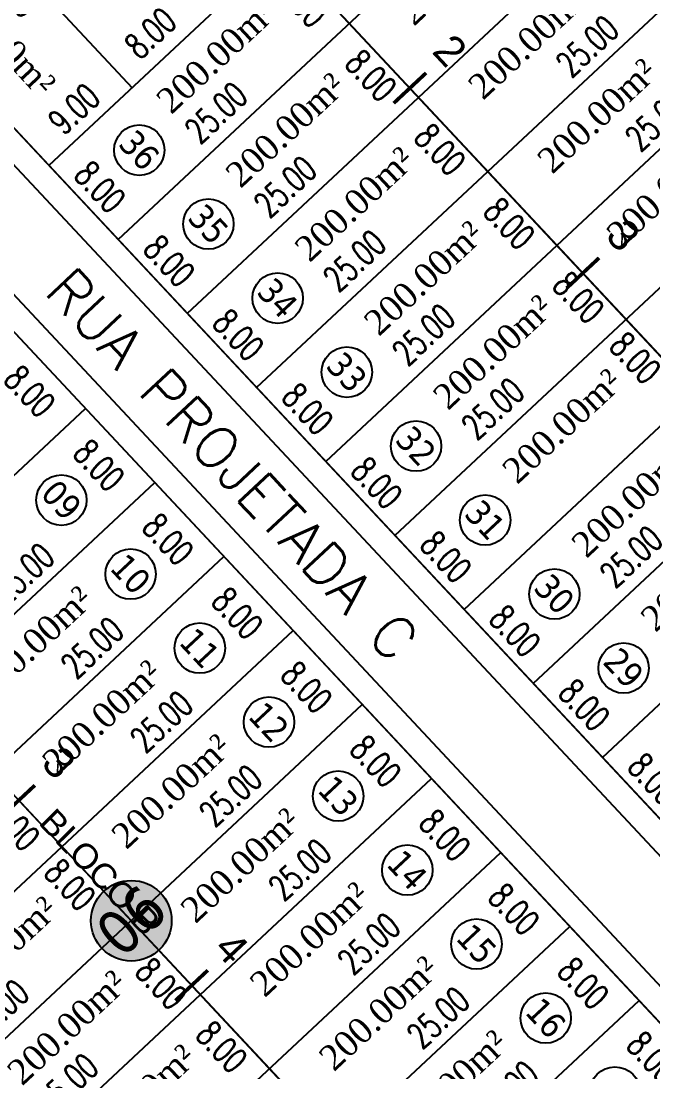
# Model space of a CAD drawing. Header units: metres. Extents: x 436314 to 439216, y 9612307 to 9615043.
# Drawn here: x 437342 to 437391.9, y 9614687.4 to 9614770.4 of the extents above; entities that cross this region are included whole.
import ezdxf

# ---------------------------------------------------------------- set-up
doc = ezdxf.new("R2010")
doc.units = ezdxf.units.M
doc.header["$PDMODE"] = 35
doc.header["$PDSIZE"] = 0.1
doc.linetypes.add('ACAD_ISO02W100', pattern=[15, 12, -3])
for name, color, linetype in [('ADUTORA', 90, 'Continuous'), ('Auxiliar', 7, 'Continuous'), ('COTAS', 10, 'Continuous'), ('Eixo Acesso', 2, 'ACAD_ISO02W100'), ('Estacas', 7, 'Continuous'), ('Layer3', 1, 'Continuous'), ('M_FIO', 32, 'Continuous'), ('ÁREA', 7, 'Continuous')]:
    doc.layers.add(name, color=color, linetype=linetype)
doc.layers.get('0').off()
doc.styles.add('ARIAL', font='arial.ttf')
doc.styles.add('COTAS', font='romans.shx', dxfattribs={"width": 0.7})
doc.styles.add('symplex', font='simplex.shx', dxfattribs={"bigfont": 'bigfont.shx'})
doc.styles.add('tahoma', font='tahoma.ttf')
doc.styles.add('ÁREA', font='times.ttf', dxfattribs={"height": 2})
doc.dimstyles.new('C-75', dxfattribs={"dimtxt": 2, "dimasz": 0.2, "dimexe": 0, "dimexo": 0, "dimgap": 1, "dimtad": 0, "dimzin": 4, "dimdsep": 46, "dimtxsty": 'COTAS', "dimblk1": 'BOL-COT', "dimblk2": 'BOL-COT', "dimsah": 1, "dimcen": 0.1, "dimse1": 1, "dimse2": 1, "dimsd1": 1, "dimsd2": 1, "dimclrd": 8, "dimclre": 256, "dimclrt": 256, "dimaunit": 1, "dimadec": 3, "dimazin": 0, "dimtfac": 0.5, "dimtix": 1, "dimtmove": 0, "dimatfit": 3, "dimldrblk": 'BOL-COT', "dimfxl": 1, "dimtolj": 1, "dimtzin": 0, "dimarcsym": 0})

# ---------------------------------------------------------------- blocks, each defined once
blk = doc.blocks.new('Est')
at = {"const_width": 0.2}
blk.add_lwpolyline([(0, -1.19999999925494), (0, 1.200000001117586)], dxfattribs=at)
blk = doc.blocks.new('*D282')
at = {"layer": 'Defpoints', "color": 0, "transparency": 16777216}
for p in [(2549.273863552743, 1117.54706430282), (2546.994428670116, 1109.546983253326), (2549.274147978483, 1109.547064304683)]:
    blk.add_point(p, dxfattribs=at)
at = {"layer": 'Layer3', "transparency": 16777216, "insert": (2546.994286457246, 1113.546983252395), "char_height": 2, "attachment_point": 5, "rotation": 270.002037049308, "style": 'COTAS'}
blk.add_mtext('\\A1;8.00', dxfattribs=at)
blk = doc.blocks.new('BOL-COT')
at = {"layer": 'COTAS'}
for p, q in [((-1.999999999999943, 8.53e-14), (2, 8.53e-14)), ((0, -2.999999999999971), (0, 3.000000000000028))]:
    blk.add_line(p, q, dxfattribs=at)
blk.add_circle((0, 0), 0.4, dxfattribs=at)
blk = doc.blocks.new('*D283')
at = {"layer": 'Defpoints', "color": 0, "transparency": 16777216}
for p in [(2524.274082391916, 1111.389909677538), (2524.27414794257, 1109.546175478357), (2549.274147977785, 1109.547064308408)]:
    blk.add_point(p, dxfattribs=at)
at = {"layer": 'Layer3', "transparency": 16777216, "insert": (2536.774082409523, 1111.390354092564), "char_height": 2, "attachment_point": 5, "rotation": 0.0020370484209076656, "style": 'COTAS'}
blk.add_mtext('\\A1;25.00', dxfattribs=at)
blk = doc.blocks.new('*D287')
at = {"layer": 'Defpoints', "color": 0, "transparency": 16777216}
for p in [(2549.274147976621, 1109.547064306545), (2546.994713094808, 1101.546983264154), (2549.274432403584, 1101.547064315859)]:
    blk.add_point(p, dxfattribs=at)
at = {"layer": 'Layer3', "transparency": 16777216, "insert": (2546.994570881327, 1105.546983259497), "char_height": 2, "attachment_point": 5, "rotation": 270.0020370580645, "style": 'COTAS'}
blk.add_mtext('\\A1;8.00', dxfattribs=at)
blk = doc.blocks.new('*D288')
at = {"layer": 'Defpoints', "color": 0, "transparency": 16777216}
for p in [(2524.27436681692, 1103.389909684989), (2524.274432367437, 1101.546175489533), (2549.27443240172, 1101.547064317721)]:
    blk.add_point(p, dxfattribs=at)
at = {"layer": 'Layer3', "transparency": 16777216, "insert": (2536.774366834061, 1103.390354099083), "char_height": 2, "attachment_point": 5, "rotation": 0.002037044152142905, "style": 'COTAS'}
blk.add_mtext('\\A1;25.00', dxfattribs=at)
blk = doc.blocks.new('*D292')
at = {"layer": 'Defpoints', "color": 0, "transparency": 16777216}
for p in [(2549.274432405446, 1101.547064315859), (2546.994997523575, 1093.546983268476), (2549.274716830313, 1093.547064319584)]:
    blk.add_point(p, dxfattribs=at)
at = {"layer": 'Layer3', "transparency": 16777216, "insert": (2546.994855311141, 1097.546983266613), "char_height": 2, "attachment_point": 5, "rotation": 270.00203704305534, "style": 'COTAS'}
blk.add_mtext('\\A1;8.00', dxfattribs=at)
blk = doc.blocks.new('*D293')
at = {"layer": 'Defpoints', "color": 0, "transparency": 16777216}
for p in [(2524.274651244813, 1095.389909696165), (2524.27471679533, 1093.546175495121), (2549.274716829613, 1093.547064323309)]:
    blk.add_point(p, dxfattribs=at)
at = {"layer": 'Layer3', "transparency": 16777216, "insert": (2536.774651261955, 1095.390354110259), "char_height": 2, "attachment_point": 5, "rotation": 0.002037044152142905, "style": 'COTAS'}
blk.add_mtext('\\A1;25.00', dxfattribs=at)
blk = doc.blocks.new('*D297')
at = {"layer": 'Defpoints', "color": 0, "transparency": 16777216}
for p in [(2549.274716827517, 1093.547064319584), (2546.995281945297, 1085.546983275611), (2549.27500125349, 1085.547064327034)]:
    blk.add_point(p, dxfattribs=at)
at = {"layer": 'Layer3', "transparency": 16777216, "insert": (2546.995139732311, 1089.546983271886), "char_height": 2, "attachment_point": 5, "rotation": 270.00203705097704, "style": 'COTAS'}
blk.add_mtext('\\A1;8.00', dxfattribs=at)
blk = doc.blocks.new('*D298')
at = {"layer": 'Defpoints', "color": 0, "transparency": 16777216}
for p in [(2524.274935666611, 1087.389909698027), (2524.275001217402, 1085.546175498846), (2549.275001251802, 1085.547064330759)]:
    blk.add_point(p, dxfattribs=at)
at = {"layer": 'Layer3', "transparency": 16777216, "insert": (2536.774935683811, 1087.390354113984), "char_height": 2, "attachment_point": 5, "rotation": 0.00203705268987296, "style": 'COTAS'}
blk.add_mtext('\\A1;25.00', dxfattribs=at)
blk = doc.blocks.new('*D300')
at = {"layer": 'Defpoints', "color": 0, "transparency": 16777216}
for p in [(2520.177906488092, 1093.368174098763), (2520.178190914997, 1085.368174104351), (2522.708813196276, 1085.368264076484)]:
    blk.add_point(p, dxfattribs=at)
at = {"layer": 'Layer3', "transparency": 16777216, "insert": (2522.708670982824, 1089.368264081287), "char_height": 2, "attachment_point": 5, "rotation": 270.00203705764665, "style": 'COTAS'}
blk.add_mtext('\\A1;8.00', dxfattribs=at)
blk = doc.blocks.new('*D301')
at = {"layer": 'Defpoints', "color": 0, "transparency": 16777216}
for p in [(2524.274211155511, 1087.581358766514), (2499.275001589, 1085.536469938564), (2524.275001259429, 1085.546175500709)]:
    blk.add_point(p, dxfattribs=at)
at = {"layer": 'Layer3', "transparency": 16777216, "insert": (2511.774211320297, 1087.576505985442), "char_height": 2, "attachment_point": 5, "rotation": 0.022243509123056594, "style": 'COTAS'}
blk.add_mtext('\\A1;25.00', dxfattribs=at)
blk = doc.blocks.new('*D302')
at = {"layer": 'Defpoints', "color": 0, "transparency": 16777216}
for p in [(2549.275001253665, 1085.54706433076), (2546.995566373307, 1077.546983280934), (2549.27528568057, 1077.547064332622)]:
    blk.add_point(p, dxfattribs=at)
at = {"layer": 'Layer3', "transparency": 16777216, "insert": (2546.995424159856, 1081.546983280003), "char_height": 2, "attachment_point": 5, "rotation": 270.0020370576457, "style": 'COTAS'}
blk.add_mtext('\\A1;8.00', dxfattribs=at)
blk = doc.blocks.new('*D303')
at = {"layer": 'Defpoints', "color": 0, "transparency": 16777216}
for p in [(2524.275220093572, 1079.389909698027), (2524.275285644364, 1077.546175504434), (2549.275285678939, 1077.547064336347)]:
    blk.add_point(p, dxfattribs=at)
at = {"layer": 'Layer3', "transparency": 16777216, "insert": (2536.77522011086, 1079.390354113984), "char_height": 2, "attachment_point": 5, "rotation": 0.00203705268987296, "style": 'COTAS'}
blk.add_mtext('\\A1;25.00', dxfattribs=at)
blk = doc.blocks.new('*D305')
at = {"layer": 'Defpoints', "color": 0, "transparency": 16777216}
for p in [(2520.174239613896, 1086.90258982997), (2520.174524039927, 1078.902589839283), (2522.705146322284, 1078.90267981114)]:
    blk.add_point(p, dxfattribs=at)
at = {"layer": 'Layer3', "transparency": 16777216, "insert": (2522.705004109269, 1082.902679814357), "char_height": 2, "attachment_point": 5, "rotation": 270.0020370513944, "style": 'COTAS'}
blk.add_mtext('\\A1;8.00', dxfattribs=at)
blk = doc.blocks.new('*D306')
at = {"layer": 'Defpoints', "color": 0, "transparency": 16777216}
for p in [(2524.274495581579, 1079.581358766514), (2499.275286014855, 1077.536469944152), (2524.275285685342, 1077.546175504434)]:
    blk.add_point(p, dxfattribs=at)
at = {"layer": 'Layer3', "transparency": 16777216, "insert": (2511.774495746335, 1079.576505986373), "char_height": 2, "attachment_point": 5, "rotation": 0.02224350485413681, "style": 'COTAS'}
blk.add_mtext('\\A1;25.00', dxfattribs=at)
blk = doc.blocks.new('*D307')
at = {"layer": 'Defpoints', "color": 0, "transparency": 16777216}
for p in [(2549.275285679639, 1077.547064332623), (2546.995850794973, 1069.546983286804), (2549.275570105553, 1069.54706433821)]:
    blk.add_point(p, dxfattribs=at)
at = {"layer": 'Layer3', "transparency": 16777216, "insert": (2546.995708582016, 1073.54698328401), "char_height": 2, "attachment_point": 5, "rotation": 270.0020370505597, "style": 'COTAS'}
blk.add_mtext('\\A1;8.00', dxfattribs=at)
blk = doc.blocks.new('*D308')
at = {"layer": 'Defpoints', "color": 0, "transparency": 16777216}
for p in [(2524.275504518417, 1071.389909705478), (2524.275570069347, 1069.546175508159), (2549.275570103748, 1069.547064341936)]:
    blk.add_point(p, dxfattribs=at)
at = {"layer": 'Layer3', "transparency": 16777216, "insert": (2536.775504535618, 1071.390354122366), "char_height": 2, "attachment_point": 5, "rotation": 0.0020370569587351227, "style": 'COTAS'}
blk.add_mtext('\\A1;25.00', dxfattribs=at)
blk = doc.blocks.new('*D310')
at = {"layer": 'Defpoints', "color": 0, "transparency": 16777216}
for p in [(2520.092261963316, 1076.284256996918), (2520.092546389346, 1068.284257004369), (2522.623168669492, 1068.284346976225)]:
    blk.add_point(p, dxfattribs=at)
at = {"layer": 'Layer3', "transparency": 16777216, "insert": (2522.623026456475, 1072.284346981305), "char_height": 2, "attachment_point": 5, "rotation": 270.00203705139387, "style": 'COTAS'}
blk.add_mtext('\\A1;8.00', dxfattribs=at)
blk = doc.blocks.new('*D311')
at = {"layer": 'Defpoints', "color": 0, "transparency": 16777216}
for p in [(2524.274780007571, 1071.581358781415), (2499.275570440072, 1069.53646994974), (2524.27557011149, 1069.546175511885)]:
    blk.add_point(p, dxfattribs=at)
at = {"layer": 'Layer3', "transparency": 16777216, "insert": (2511.774780171863, 1071.576506000343), "char_height": 2, "attachment_point": 5, "rotation": 0.022243509122174238, "style": 'COTAS'}
blk.add_mtext('\\A1;25.00', dxfattribs=at)
blk = doc.blocks.new('*D312')
at = {"layer": 'Defpoints', "color": 0, "transparency": 16777216}
for p in [(2549.275570104621, 1069.54706433821), (2546.996135224088, 1061.546983292425), (2549.275854530419, 1061.547064343798)]:
    blk.add_point(p, dxfattribs=at)
at = {"layer": 'Layer3', "transparency": 16777216, "insert": (2546.995993011189, 1065.546983289632), "char_height": 2, "attachment_point": 5, "rotation": 270.0020370497259, "style": 'COTAS'}
blk.add_mtext('\\A1;8.00', dxfattribs=at)
blk = doc.blocks.new('*D313')
at = {"layer": 'Defpoints', "color": 0, "transparency": 16777216}
for p in [(2524.275788943713, 1063.389909701753), (2524.275854494505, 1061.546175513747), (2549.275854528789, 1061.547064345661)]:
    blk.add_point(p, dxfattribs=at)
at = {"layer": 'Layer3', "transparency": 16777216, "insert": (2536.775788960855, 1063.390354117709), "char_height": 2, "attachment_point": 5, "rotation": 0.00203705268987296, "style": 'COTAS'}
blk.add_mtext('\\A1;25.00', dxfattribs=at)
blk = doc.blocks.new('*D315')
at = {"layer": 'Defpoints', "color": 0, "transparency": 16777216}
for p in [(2520.178759764904, 1069.368174113664), (2520.17904419204, 1061.368174121115), (2522.709666471457, 1061.368264093321)]:
    blk.add_point(p, dxfattribs=at)
at = {"layer": 'Layer3', "transparency": 16777216, "insert": (2522.709524257889, 1065.368264086875), "char_height": 2, "attachment_point": 5, "rotation": 270.0020370593146, "style": 'COTAS'}
blk.add_mtext('\\A1;8.00', dxfattribs=at)
blk = doc.blocks.new('*D316')
at = {"layer": 'Defpoints', "color": 0, "transparency": 16777216}
for p in [(2524.27506443265, 1063.581358775827), (2499.275854865811, 1061.536469953465), (2524.275854536414, 1061.546175513747)]:
    blk.add_point(p, dxfattribs=at)
at = {"layer": 'Layer3', "transparency": 16777216, "insert": (2511.775064597348, 1063.576505995686), "char_height": 2, "attachment_point": 5, "rotation": 0.02224350485403941, "style": 'COTAS'}
blk.add_mtext('\\A1;25.00', dxfattribs=at)
blk = doc.blocks.new('*D317')
at = {"layer": 'Defpoints', "color": 0, "transparency": 16777216}
for p in [(2549.275854529721, 1061.547064345661), (2546.996419647791, 1053.546983298279), (2549.276138954588, 1053.547064349386)]:
    blk.add_point(p, dxfattribs=at)
at = {"layer": 'Layer3', "transparency": 16777216, "insert": (2546.996277435357, 1057.546983296416), "char_height": 2, "attachment_point": 5, "rotation": 270.00203704305534, "style": 'COTAS'}
blk.add_mtext('\\A1;8.00', dxfattribs=at)
blk = doc.blocks.new('*D318')
at = {"layer": 'Defpoints', "color": 0, "transparency": 16777216}
for p in [(2524.276073368717, 1055.389909722242), (2524.276138919371, 1053.546175523061), (2549.276138954761, 1053.547064353111)]:
    blk.add_point(p, dxfattribs=at)
at = {"layer": 'Layer3', "transparency": 16777216, "insert": (2536.776073386412, 1055.390354137267), "char_height": 2, "attachment_point": 5, "rotation": 0.0020370484209076656, "style": 'COTAS'}
blk.add_mtext('\\A1;25.00', dxfattribs=at)
blk = doc.blocks.new('*D322')
at = {"layer": 'Defpoints', "color": 0, "transparency": 16777216}
for p in [(2549.276138954586, 1053.547064349386), (2546.99670407062, 1045.546983305182), (2549.276423381374, 1045.547064356837)]:
    blk.add_point(p, dxfattribs=at)
at = {"layer": 'Layer3', "transparency": 16777216, "insert": (2546.996561857226, 1049.546983301456), "char_height": 2, "attachment_point": 5, "rotation": 270.0020370568134, "style": 'COTAS'}
blk.add_mtext('\\A1;8.00', dxfattribs=at)
blk = doc.blocks.new('*D323')
at = {"layer": 'Defpoints', "color": 0, "transparency": 16777216}
for p in [(2524.276357794689, 1047.389909725967), (2524.276423345343, 1045.546175530511), (2549.276423379744, 1045.547064360562)]:
    blk.add_point(p, dxfattribs=at)
at = {"layer": 'Layer3', "transparency": 16777216, "insert": (2536.77635781189, 1047.390354140993), "char_height": 2, "attachment_point": 5, "rotation": 0.002037048421005068, "style": 'COTAS'}
blk.add_mtext('\\A1;25.00', dxfattribs=at)
blk = doc.blocks.new('*D327')
at = {"layer": 'Defpoints', "color": 0, "transparency": 16777216}
for p in [(2549.276423386264, 1045.547064360562), (2546.996988509165, 1037.546983308924), (2549.276707812993, 1037.547064360562)]:
    blk.add_point(p, dxfattribs=at)
at = {"layer": 'Layer3', "transparency": 16777216, "insert": (2546.996846295801, 1041.546983308924), "char_height": 2, "attachment_point": 5, "rotation": 270.00203705639456, "style": 'COTAS'}
blk.add_mtext('\\A1;8.00', dxfattribs=at)
blk = doc.blocks.new('*D328')
at = {"layer": 'Defpoints', "color": 0, "transparency": 16777216}
for p in [(2524.276642226503, 1039.38990973528), (2524.27670777702, 1037.546175536099), (2549.276707811305, 1037.547064364287)]:
    blk.add_point(p, dxfattribs=at)
at = {"layer": 'Layer3', "transparency": 16777216, "insert": (2536.776642243646, 1039.390354149374), "char_height": 2, "attachment_point": 5, "rotation": 0.002037044152142905, "style": 'COTAS'}
blk.add_mtext('\\A1;25.00', dxfattribs=at)
blk = doc.blocks.new('*D361')
at = {"layer": 'Defpoints', "color": 0, "transparency": 16777216}
for p in [(2577.273512004027, 1127.708189653563), (2569.273579116643, 1125.547775354567), (2577.273579114024, 1125.548023891035)]:
    blk.add_point(p, dxfattribs=at)
at = {"layer": 'Layer3', "transparency": 16777216, "insert": (2573.273512005338, 1127.70806538533), "char_height": 2, "attachment_point": 5, "rotation": 0.0017800113307387799, "style": 'COTAS'}
blk.add_mtext('\\A1;8.00', dxfattribs=at)
blk = doc.blocks.new('*D363')
at = {"layer": 'Defpoints', "color": 0, "transparency": 16777216}
for p in [(2577.27269028211, 1150.548023457038), (2575.643103644508, 1125.548001819216), (2577.273579112278, 1125.548059787932)]:
    blk.add_point(p, dxfattribs=at)
at = {"layer": 'Layer3', "transparency": 16777216, "insert": (2575.642659229425, 1138.04798365377), "char_height": 2, "attachment_point": 5, "rotation": 270.0020370516509, "style": 'COTAS'}
blk.add_mtext('\\A1;25.00', dxfattribs=at)
blk = doc.blocks.new('*D364')
at = {"layer": 'Defpoints', "color": 0, "transparency": 16777216}
for p in [(2569.27269028764, 1150.547739029261), (2567.643103651144, 1125.547717393413), (2569.273579116119, 1125.547775362018)]:
    blk.add_point(p, dxfattribs=at)
at = {"layer": 'Layer3', "transparency": 16777216, "insert": (2567.642659236904, 1138.047699227034), "char_height": 2, "attachment_point": 5, "rotation": 270.00203704778244, "style": 'COTAS'}
blk.add_mtext('\\A1;25.00', dxfattribs=at)
blk = doc.blocks.new('*D375')
at = {"layer": 'Defpoints', "color": 0, "transparency": 16777216}
for p in [(2569.273511411467, 1127.452109396789), (2560.273579122697, 1125.547455385659), (2569.273579116119, 1125.547775362018)]:
    blk.add_point(p, dxfattribs=at)
at = {"layer": 'Layer3', "transparency": 16777216, "insert": (2564.773511414756, 1127.451949408609), "char_height": 2, "attachment_point": 5, "rotation": 0.0020370327727828284, "style": 'COTAS'}
blk.add_mtext('\\A1;9.00', dxfattribs=at)
blk = doc.blocks.new('*D378')
at = {"layer": 'Defpoints', "color": 0, "transparency": 16777216}
for p in [(2585.273797940639, 1119.392078413028), (2585.273863491568, 1117.548344221297), (2610.273863527074, 1117.549233055073)]:
    blk.add_point(p, dxfattribs=at)
at = {"layer": 'Layer3', "transparency": 16777216, "insert": (2597.773797958392, 1119.392522829916), "char_height": 2, "attachment_point": 5, "rotation": 0.0020370569586835563, "style": 'COTAS'}
blk.add_mtext('\\A1;25.00', dxfattribs=at)
blk = doc.blocks.new('*D379')
at = {"layer": 'Defpoints', "color": 0, "transparency": 16777216}
for p in [(2560.273579122697, 1125.547455385659), (2560.273863548728, 1117.547455391246), (2562.066027845455, 1117.547519108518)]:
    blk.add_point(p, dxfattribs=at)
at = {"layer": 'Layer3', "transparency": 16777216, "insert": (2562.065885632439, 1121.547519105725), "char_height": 2, "attachment_point": 5, "rotation": 270.0020370513935, "style": 'COTAS'}
blk.add_mtext('\\A1;8.00', dxfattribs=at)
blk = doc.blocks.new('*D380')
at = {"layer": 'Defpoints', "color": 0, "transparency": 16777216}
for p in [(2581.176768762257, 1125.370342817488), (2581.17705318823, 1117.370342824939), (2583.707675466657, 1117.370432796777)]:
    blk.add_point(p, dxfattribs=at)
at = {"layer": 'Layer3', "transparency": 16777216, "insert": (2583.707533253672, 1121.370432800013), "char_height": 2, "attachment_point": 5, "rotation": 270.00203705097704, "style": 'COTAS'}
blk.add_mtext('\\A1;8.00', dxfattribs=at)
blk = doc.blocks.new('*D381')
at = {"layer": 'Defpoints', "color": 0, "transparency": 16777216}
for p in [(2585.273073428746, 1119.583527488965), (2560.27386386334, 1117.538638661015), (2585.273863532663, 1117.54834422316)]:
    blk.add_point(p, dxfattribs=at)
at = {"layer": 'Layer3', "transparency": 16777216, "insert": (2572.773073594084, 1119.578674707893), "char_height": 2, "attachment_point": 5, "rotation": 0.02224350912404781, "style": 'COTAS'}
blk.add_mtext('\\A1;25.00', dxfattribs=at)
blk = doc.blocks.new('*D383')
at = {"layer": 'Defpoints', "color": 0, "transparency": 16777216}
for p in [(2585.274082367003, 1111.392078422341), (2585.274147917656, 1109.548344228747), (2610.274147951941, 1109.549233058798)]:
    blk.add_point(p, dxfattribs=at)
at = {"layer": 'Layer3', "transparency": 16777216, "insert": (2597.774082384144, 1111.392522837366), "char_height": 2, "attachment_point": 5, "rotation": 0.002037048421005068, "style": 'COTAS'}
blk.add_mtext('\\A1;25.00', dxfattribs=at)
blk = doc.blocks.new('*D384')
at = {"layer": 'Defpoints', "color": 0, "transparency": 16777216}
for p in [(2560.273863547795, 1117.547455391246), (2560.274147974758, 1109.547455396834), (2562.066312270902, 1109.547519114315)]:
    blk.add_point(p, dxfattribs=at)
at = {"layer": 'Layer3', "transparency": 16777216, "insert": (2562.066170057422, 1113.54751911152), "char_height": 2, "attachment_point": 5, "rotation": 270.0020370580636, "style": 'COTAS'}
blk.add_mtext('\\A1;8.00', dxfattribs=at)
blk = doc.blocks.new('*D385')
at = {"layer": 'Defpoints', "color": 0, "transparency": 16777216}
for p in [(2581.177053187299, 1117.370342823076), (2581.177337613272, 1109.370342832389), (2583.707959892515, 1109.370432804227)]:
    blk.add_point(p, dxfattribs=at)
at = {"layer": 'Layer3', "transparency": 16777216, "insert": (2583.707817679528, 1113.370432805601), "char_height": 2, "attachment_point": 5, "rotation": 270.0020370509775, "style": 'COTAS'}
blk.add_mtext('\\A1;8.00', dxfattribs=at)
blk = doc.blocks.new('*D386')
at = {"layer": 'Defpoints', "color": 0, "transparency": 16777216}
for p in [(2585.273357853785, 1111.583527496415), (2560.274148288207, 1109.53863866474), (2585.274147957703, 1109.548344226885)]:
    blk.add_point(p, dxfattribs=at)
at = {"layer": 'Layer3', "transparency": 16777216, "insert": (2572.773358019037, 1111.578674715343), "char_height": 2, "attachment_point": 5, "rotation": 0.022243509123881653, "style": 'COTAS'}
blk.add_mtext('\\A1;25.00', dxfattribs=at)
blk = doc.blocks.new('*D388')
at = {"layer": 'Defpoints', "color": 0, "transparency": 16777216}
for p in [(2585.274366790938, 1103.392078431654), (2585.274432341592, 1101.548344238061), (2610.27443237611, 1101.549233068112)]:
    blk.add_point(p, dxfattribs=at)
at = {"layer": 'Layer3', "transparency": 16777216, "insert": (2597.774366808196, 1103.39252284668), "char_height": 2, "attachment_point": 5, "rotation": 0.002037048421005068, "style": 'COTAS'}
blk.add_mtext('\\A1;25.00', dxfattribs=at)
blk = doc.blocks.new('*D389')
at = {"layer": 'Defpoints', "color": 0, "transparency": 16777216}
for p in [(2560.274147972896, 1109.547455396834), (2560.274432398752, 1101.54745540801), (2562.066596696177, 1101.547519125243)]:
    blk.add_point(p, dxfattribs=at)
at = {"layer": 'Layer3', "transparency": 16777216, "insert": (2562.066454483249, 1105.547519119656), "char_height": 2, "attachment_point": 5, "rotation": 270.0020370501442, "style": 'COTAS'}
blk.add_mtext('\\A1;8.00', dxfattribs=at)
blk = doc.blocks.new('*D390')
at = {"layer": 'Defpoints', "color": 0, "transparency": 16777216}
for p in [(2581.177337611409, 1109.370342832389), (2581.17762203843, 1101.370342843565), (2583.708244317381, 1101.370432815735)]:
    blk.add_point(p, dxfattribs=at)
at = {"layer": 'Layer3', "transparency": 16777216, "insert": (2583.70810210387, 1105.370432813051), "char_height": 2, "attachment_point": 5, "rotation": 270.00203705848185, "style": 'COTAS'}
blk.add_mtext('\\A1;8.00', dxfattribs=at)
blk = doc.blocks.new('*D391')
at = {"layer": 'Defpoints', "color": 0, "transparency": 16777216}
for p in [(2585.273642278658, 1103.58352749269), (2560.274432712491, 1101.538638675916), (2585.274432382571, 1101.548344238061)]:
    blk.add_point(p, dxfattribs=at)
at = {"layer": 'Layer3', "transparency": 16777216, "insert": (2572.773642443618, 1103.578674711618), "char_height": 2, "attachment_point": 5, "rotation": 0.02224350912337172, "style": 'COTAS'}
blk.add_mtext('\\A1;25.00', dxfattribs=at)
blk = doc.blocks.new('*D393')
at = {"layer": 'Defpoints', "color": 0, "transparency": 16777216}
for p in [(2585.274651218969, 1095.392078439105), (2585.274716769485, 1093.548344241786), (2610.274716803828, 1093.549233069974)]:
    blk.add_point(p, dxfattribs=at)
at = {"layer": 'Layer3', "transparency": 16777216, "insert": (2597.77465123614, 1095.392522853199), "char_height": 2, "attachment_point": 5, "rotation": 0.002037044152142905, "style": 'COTAS'}
blk.add_mtext('\\A1;25.00', dxfattribs=at)
blk = doc.blocks.new('*D394')
at = {"layer": 'Defpoints', "color": 0, "transparency": 16777216}
for p in [(2560.274432400615, 1101.54745540801), (2560.274716825714, 1093.547455409873), (2562.066881121626, 1093.547519126936)]:
    blk.add_point(p, dxfattribs=at)
at = {"layer": 'Layer3', "transparency": 16777216, "insert": (2562.066738909076, 1097.547519126004), "char_height": 2, "attachment_point": 5, "rotation": 270.00203704472233, "style": 'COTAS'}
blk.add_mtext('\\A1;8.00', dxfattribs=at)
blk = doc.blocks.new('*D395')
at = {"layer": 'Defpoints', "color": 0, "transparency": 16777216}
for p in [(2581.177622040176, 1101.37034283984), (2581.177906465159, 1093.370342845428), (2583.708528746817, 1093.370432816954)]:
    blk.add_point(p, dxfattribs=at)
at = {"layer": 'Layer3', "transparency": 16777216, "insert": (2583.708386534325, 1097.37043282609), "char_height": 2, "attachment_point": 5, "rotation": 270.0020370438896, "style": 'COTAS'}
blk.add_mtext('\\A1;8.00', dxfattribs=at)
blk = doc.blocks.new('*D396')
at = {"layer": 'Defpoints', "color": 0, "transparency": 16777216}
for p in [(2585.273926706397, 1095.583527502003), (2560.274717140093, 1093.538638677779), (2585.274716810463, 1093.548344241786)]:
    blk.add_point(p, dxfattribs=at)
at = {"layer": 'Layer3', "transparency": 16777216, "insert": (2572.773926871212, 1095.57867472), "char_height": 2, "attachment_point": 5, "rotation": 0.0222435133919821, "style": 'COTAS'}
blk.add_mtext('\\A1;25.00', dxfattribs=at)
blk = doc.blocks.new('*D398')
at = {"layer": 'Defpoints', "color": 0, "transparency": 16777216}
for p in [(2585.274935642147, 1087.392078448418), (2585.275001192664, 1085.548344251099), (2610.27500122689, 1085.549233079287)]:
    blk.add_point(p, dxfattribs=at)
at = {"layer": 'Layer3', "transparency": 16777216, "insert": (2597.77493565926, 1087.392522862512), "char_height": 2, "attachment_point": 5, "rotation": 0.002037044152142905, "style": 'COTAS'}
blk.add_mtext('\\A1;25.00', dxfattribs=at)
blk = doc.blocks.new('*D399')
at = {"layer": 'Defpoints', "color": 0, "transparency": 16777216}
for p in [(2560.274716823619, 1093.54745540801), (2560.275001248718, 1085.547455415461), (2562.06716554591, 1085.547519132524)]:
    blk.add_point(p, dxfattribs=at)
at = {"layer": 'Layer3', "transparency": 16777216, "insert": (2562.067023333361, 1089.547519128799), "char_height": 2, "attachment_point": 5, "rotation": 270.0020370447238, "style": 'COTAS'}
blk.add_mtext('\\A1;8.00', dxfattribs=at)
blk = doc.blocks.new('*D400')
at = {"layer": 'Defpoints', "color": 0, "transparency": 16777216}
for p in [(2581.177906462249, 1093.370342843566), (2581.178190888279, 1085.370342849154), (2583.708813170578, 1085.37043282101)]:
    blk.add_point(p, dxfattribs=at)
at = {"layer": 'Layer3', "transparency": 16777216, "insert": (2583.708670957562, 1089.370432829815), "char_height": 2, "attachment_point": 5, "rotation": 270.0020370513935, "style": 'COTAS'}
blk.add_mtext('\\A1;8.00', dxfattribs=at)
blk = doc.blocks.new('*D401')
at = {"layer": 'Defpoints', "color": 0, "transparency": 16777216}
for p in [(2585.274211129604, 1087.583527526218), (2560.275001563214, 1085.53863868523), (2585.275001233526, 1085.548344247374)]:
    blk.add_point(p, dxfattribs=at)
at = {"layer": 'Layer3', "transparency": 16777216, "insert": (2572.774211294448, 1087.578674745146), "char_height": 2, "attachment_point": 5, "rotation": 0.022243509123153996, "style": 'COTAS'}
blk.add_mtext('\\A1;25.00', dxfattribs=at)
blk = doc.blocks.new('*D404')
at = {"layer": 'Defpoints', "color": 0, "transparency": 16777216}
for p in [(2581.189262419672, 1086.813742069859), (2581.189546844888, 1078.813742081035), (2583.72016912608, 1078.813832052633)]:
    blk.add_point(p, dxfattribs=at)
at = {"layer": 'Layer3', "transparency": 16777216, "insert": (2583.720026913472, 1082.813832048658), "char_height": 2, "attachment_point": 5, "rotation": 270.0020370455585, "style": 'COTAS'}
blk.add_mtext('\\A1;8.00', dxfattribs=at)
blk = doc.blocks.new('*D407')
at = {"layer": 'Defpoints', "color": 0, "transparency": 16777216}
for p in [(2560.275285674691, 1077.547455419185), (2560.275570100721, 1069.547455428499), (2562.067734394946, 1069.547519145771)]:
    blk.add_point(p, dxfattribs=at)
at = {"layer": 'Layer3', "transparency": 16777216, "insert": (2562.06759218193, 1073.547519141114), "char_height": 2, "attachment_point": 5, "rotation": 270.0020370513944, "style": 'COTAS'}
blk.add_mtext('\\A1;8.00', dxfattribs=at)
blk = doc.blocks.new('*D409')
at = {"layer": 'Defpoints', "color": 0, "transparency": 16777216}
for p in [(2585.274779980621, 1071.58352752808), (2560.275570415159, 1069.538638696405), (2585.275570084539, 1069.54834425855)]:
    blk.add_point(p, dxfattribs=at)
at = {"layer": 'Layer3', "transparency": 16777216, "insert": (2572.774780145931, 1071.578674747008), "char_height": 2, "attachment_point": 5, "rotation": 0.022243509123984786, "style": 'COTAS'}
blk.add_mtext('\\A1;25.00', dxfattribs=at)
blk = doc.blocks.new('*D412')
at = {"layer": 'Defpoints', "color": 0, "transparency": 16777216}
for p in [(2560.275570100722, 1069.547455428499), (2560.275854525704, 1061.547455432224), (2562.068018820859, 1061.547519149262)]:
    blk.add_point(p, dxfattribs=at)
at = {"layer": 'Layer3', "transparency": 16777216, "insert": (2562.067876608367, 1065.547519147399), "char_height": 2, "attachment_point": 5, "rotation": 270.0020370438891, "style": 'COTAS'}
blk.add_mtext('\\A1;8.00', dxfattribs=at)
blk = doc.blocks.new('*D414')
at = {"layer": 'Defpoints', "color": 0, "transparency": 16777216}
for p in [(2585.275064406389, 1063.583527518767), (2560.275854840199, 1061.538638700131), (2585.275854510453, 1061.548344264138)]:
    blk.add_point(p, dxfattribs=at)
at = {"layer": 'Layer3', "transparency": 16777216, "insert": (2572.775064571262, 1063.578674736764), "char_height": 2, "attachment_point": 5, "rotation": 0.02224351339208523, "style": 'COTAS'}
blk.add_mtext('\\A1;25.00', dxfattribs=at)
blk = doc.blocks.new('*D417')
at = {"layer": 'Defpoints', "color": 0, "transparency": 16777216}
for p in [(2560.275854524773, 1061.547455432225), (2560.276138950571, 1053.547455439675), (2562.068303244388, 1053.547519156895)]:
    blk.add_point(p, dxfattribs=at)
at = {"layer": 'Layer3', "transparency": 16777216, "insert": (2562.068161031488, 1057.54751915317), "char_height": 2, "attachment_point": 5, "rotation": 270.0020370497263, "style": 'COTAS'}
blk.add_mtext('\\A1;8.00', dxfattribs=at)
blk = doc.blocks.new('*D419')
at = {"layer": 'Defpoints', "color": 0, "transparency": 16777216}
for p in [(2585.275348830554, 1055.583527535531), (2560.27613926431, 1053.538638709444), (2585.276138934621, 1053.548344273451)]:
    blk.add_point(p, dxfattribs=at)
at = {"layer": 'Layer3', "transparency": 16777216, "insert": (2572.775348995399, 1055.578674753527), "char_height": 2, "attachment_point": 5, "rotation": 0.022243513392033662, "style": 'COTAS'}
blk.add_mtext('\\A1;25.00', dxfattribs=at)
blk = doc.blocks.new('*D814')
at = {"layer": 'Defpoints', "color": 0, "transparency": 16777216}
for p in [(2560.275000935153, 1085.556272149417), (2560.2752853613, 1077.556272156867), (2562.067449653196, 1077.556335874165)]:
    blk.add_point(p, dxfattribs=at)
at = {"layer": 'Layer3', "transparency": 16777216, "insert": (2562.067307440122, 1081.55633587044), "char_height": 2, "attachment_point": 5, "rotation": 270.00203705222765, "style": 'COTAS'}
blk.add_mtext('\\A1;8.00', dxfattribs=at)
blk = doc.blocks.new('atutu')
at = {"layer": 'Layer3'}
h = blk.add_hatch(color=101, dxfattribs=at)
h.dxf.hatch_style = 1
h.set_gradient(color1=(131, 236, 156), color2=(83, 228, 117), one_color=1, tint=0.6100000143051147)
h.paths.add_polyline_path([(2526.60169544894, 1075.345811413932, 1), (2521.973493811698, 1079.716050511557, 1)])
h = blk.add_hatch(dxfattribs=at)
h.set_pattern_fill('AR-SAND', color=85)
h.set_pattern_definition([(37.50000000000001, (-475198.4405669911, -9591283.716216572), (-0.0629933581096082, 1.926823769013158), [0, -1.52, 0, -1.7, 0, -1.625]), (7.499999999999999, (-475198.4405669911, -9591283.716216572), (1.769776705267727, 2.82214606522974), [0, -0.82, 0, -1.37, 0, -0.525]), (327.5, (-475199.6705669911, -9591283.716216572), (3.114141861751495, 0.0056590535369649), [0, -0.5, 0, -1.8, 0, -2.35]), (317.5, (-475199.6705669911, -9591283.716216572), (3.006126604572293, 0.8776755649342494), [0, -0.25, 0, -1.179999999999999, 0, -1.35])])
h.paths.add_polyline_path([(2436.126924705075, 992.384416006973), (2434.126995811495, 990.3843449042197), (2434.129192584916, 928.596102536192), (2693.799192777451, 928.5960575775262), (2693.796995679639, 990.3935770061817), (2691.796924574674, 992.393505905291)])
h.paths.add_polyline_path([(2562.124553583004, 959.3795919590647, -1), (2555.759081086983, 959.3795919590647, -1)], flags=0)
h.paths.add_polyline_path([(2559.989958347252, 986.9904585895147), (2567.923291675596, 986.9907406461443), (2567.923185015878, 989.9907406461442), (2559.989851687535, 989.9904585895146)], flags=24)
h.paths.add_polyline_path([(2688.787800929184, 962.7600555201079), (2688.788033209823, 956.2267221887614), (2691.788033208019, 956.2268288494106), (2691.787800927321, 962.7601621788943)], flags=24)
h.paths.add_polyline_path([(2435.671948866477, 962.7510564443674), (2435.672181147757, 956.2177231130208), (2438.672181145894, 956.21782977367), (2438.671948864614, 962.7511631050165)], flags=24)
h.paths.add_polyline_path([(2555.309725110792, 955.7966256462988), (2562.315601533419, 955.796874724796), (2562.315332728636, 963.3574858703669), (2555.30945630601, 963.357236790007)], flags=24)
h.paths.add_polyline_path([(2559.997437076201, 931.0975781907345), (2567.930770404544, 931.0978602473642), (2567.930663745059, 934.0978602473642), (2559.997330416716, 934.0975781907346)], flags=24)
h.paths.add_polyline_path([(2535.917833112903, 962.3164960877057), (2582.058685691178, 962.2808426660503), (2582.063393164683, 968.3730168030615), (2535.922540586349, 968.4086702247168)], flags=24)
at = {"layer": 'Layer3', "color": 0}
for points in [[(2524.272690301028, 1150.546175407576), (2524.277916627902, 1003.546175562176)], [(2569.272690285894, 1150.547775334078), (2569.273579116643, 1125.547775354567)], [(2585.272690274893, 1150.548344150516), (2585.277916601941, 1003.548344303253)], [(2549.277845506813, 1005.547064408991), (2549.272761404305, 1148.547064280468)], [(2560.277845500119, 1005.547455674368), (2560.272761397553, 1148.547455367032)], [(2560.273579120834, 1125.547455387521), (2610.273579101917, 1125.549233049485)], [(2560.273863456178, 1117.547455387521), (2610.273863525852, 1117.549233049485)], [(2499.274147907121, 1109.545286646444), (2549.274147977785, 1109.547064308408)], [(2560.274147881161, 1109.547455389384), (2610.274147950777, 1109.54923305321)], [(2499.274432335073, 1101.545286661345), (2549.27443240172, 1101.547064317721)], [(2560.274432308181, 1101.547455404285), (2610.274432375935, 1101.549233064386)], [(2499.274716759008, 1093.545286663207), (2549.27471682682, 1093.547064323309)], [(2560.274716733048, 1093.547455406147), (2610.274716800801, 1093.549233064386)], [(2499.27500118498, 1085.545286670658), (2549.275001251803, 1085.54706433076)], [(2560.275001158962, 1085.547455409873), (2610.275001225668, 1085.5492330737)], [(2499.275285611884, 1077.545286672521), (2549.275285679871, 1077.547064336348)], [(2560.275285585051, 1077.547455417323), (2610.275285653677, 1077.549233079287)], [(2499.275570036809, 1069.545286678109), (2549.275570104679, 1069.547064341936)], [(2560.275570010965, 1069.547455422911), (2610.275570078602, 1069.549233083013)], [(2499.275854461734, 1061.545286683696), (2549.27585452972, 1061.547064345661)], [(2560.275854435948, 1061.547455426636), (2610.275854503701, 1061.549233090463)], [(2499.276138889744, 1053.545286691147), (2549.276138954761, 1053.547064353111)], [(2499.276423314669, 1045.54528670046), (2549.276423379744, 1045.547064360562)]]:
    blk.add_lwpolyline(points, dxfattribs=at)
for centre, radius in [((2566.313049042505, 1121.559446823183), 1.990958139869911), ((2566.313333060325, 1113.568263551551), 1.990958139869911), ((2542.944322938822, 1105.567432741034), 1.990958139869911), ((2566.31361789154, 1105.559446832496), 1.990958139869911), ((2542.944607365551, 1097.567432750347), 1.990958139869911), ((2566.3139023192, 1097.559446841809), 1.990958139869911), ((2542.944891788672, 1089.567432754073), 1.990958139869911), ((2566.314186742378, 1089.559446841809), 1.990958139869911), ((2542.945176215634, 1081.567432763386), 1.990958139869911), ((2566.314470853855, 1081.568263585079), 1.990958139869911), ((2524.287594628952, 1077.530910516489), 3.182736247992434), ((2542.945460640791, 1073.567432767111), 1.990958139869911), ((2566.314755593508, 1073.55944685671), 1.990958139869911), ((2542.945745065599, 1065.567432772699), 1.990958139869911), ((2566.315040019248, 1065.559446864161), 1.990958139869911), ((2542.946029489884, 1057.567432778287), 1.990958139869911), ((2542.946313915623, 1049.567432785738), 1.990958139869911), ((2542.946598348173, 1041.567432795051), 1.990958139869911)]:
    blk.add_circle(centre, radius, dxfattribs=at)
at = {"layer": 'M_FIO'}
for points in [[(2551.277874958493, 1004.718708394426), (2551.272731949599, 1149.375562511715)], [(2551.277874959598, 1004.718708394426), (2551.272731950705, 1149.375562511715)], [(2558.27787495401, 1004.718957444984), (2558.272731945757, 1149.375811377871)], [(2558.277874955117, 1004.718957444984), (2558.272731946863, 1149.375811377871)]]:
    blk.add_lwpolyline(points, dxfattribs=at)
at = {"layer": 'ADUTORA', "color": 7, "style": 'symplex'}
for s, p in [('RUA PROJETADA C', (2553.07589461977, 1118.543453418049)), ('RUA PROJETADA D', (2614.258553344023, 1118.543453418049))]:
    blk.add_text(s, height=3.284297485517897, rotation=270.0256716937466, dxfattribs=at).set_placement(p)
at = {"layer": 'Layer3', "color": 5, "char_height": 1.999999999999999, "attachment_point": 5, "rotation": 270.0497252510426, "style": 'tahoma'}
for s, insert in [('\\A1;36', (2566.313049042622, 1121.559446826908)), ('\\A1;35', (2566.313333467604, 1113.559446826908)), ('\\A1;09', (2542.944322939869, 1105.567432746622)), ('\\A1;34', (2566.313617891714, 1105.559446838084)), ('\\A1;10', (2542.944607367705, 1097.567432754073)), ('\\A1;33', (2566.313902319433, 1097.559446841809)), ('\\A1;11', (2542.944891790709, 1089.567432755935)), ('\\A1;32', (2566.314186742495, 1089.559446843672)), ('\\A1;12', (2542.945176216739, 1081.567432767111)), ('\\A1;31', (2566.31447085403, 1081.568263588804)), ('\\A1;13', (2542.945460641839, 1073.567432774562)), ('\\A1;30', (2566.314755593625, 1073.559446860436)), ('\\A1;14', (2542.945745067811, 1065.567432778287)), ('\\A1;29', (2566.315040019423, 1065.559446867886)), ('\\A1;15', (2542.946029491921, 1057.567432785738)), ('\\A1;16', (2542.946313916846, 1049.5674327876))]:
    blk.add_mtext(s, dxfattribs=dict(at, insert=insert))
at = {"layer": 'Layer3', "color": 1, "insert": (2524.287594630465, 1077.530930964607), "char_height": 3.499999999999999, "attachment_point": 5, "rotation": 0.0020370548664193034, "style": 'tahoma'}
blk.add_mtext('\\A1;06', dxfattribs=at)
at = {"layer": 'ÁREA', "linetype": 'Continuous', "lineweight": -2, "extrusion": (-0.0006588081243978, -0.0262267346955952, 0.9996558029437242), "style": 'ÁREA'}
blk.add_text('223.00m²', height=1.999999999999999, rotation=270.9999999799873, dxfattribs=at).set_placement((2533.925550044187, 1204.986363587591, -36.13752223460963))
at = {"layer": 'ÁREA', "linetype": 'Continuous', "lineweight": -2, "extrusion": (0.0262307824511418, -0.0004708427962515, 0.9996558029437244), "style": 'ÁREA'}
for p in [(1167.794873691094, -2548.739061560202, 62.33612682096774), (1160.142208903853, -2567.626082217057, 62.83179856655192), (1152.143502515861, -2567.769894023888, 62.8355727694009), (1144.144796118653, -2567.913705836177, 62.83934697250136), (1136.146089727065, -2568.057517650228, 62.84312117562715), (1126.704399122066, -2488.488977001217, 60.75492112860812), (1118.705692732345, -2488.632788815522, 60.75869533187976), (1110.706986340694, -2488.776600626024, 60.76246953491059)]:
    blk.add_text('200.00m²', height=1.999999999999999, rotation=270.9999999484056, dxfattribs=at).set_placement(p)
at = {"layer": 'ÁREA', "linetype": 'Continuous', "lineweight": -2, "extrusion": (0.0262307824511418, -0.0004708427962515, 0.9996558029437242), "style": 'ÁREA'}
for p in [(1159.796167299668, -2548.882873383278, 62.33990102406472), (1151.797460902392, -2549.026685191786, 62.34367522704777), (1143.047853483919, -2506.944562238973, 61.23927026490779), (1143.79875452575, -2549.170497008184, 62.34744943036798), (1135.049147101399, -2507.08837403924, 61.2430444678392), (1135.800048124748, -2549.314308816703, 62.35122363326306), (1127.050440711659, -2507.232185852445, 61.24681867088455), (1127.801341729335, -2549.458120625176, 62.35499783632342), (1119.051734318181, -2507.375997664956, 61.2505928740491), (1119.802635341342, -2549.601932431944, 62.35877203931815), (1111.053027920819, -2507.519809468693, 61.25436707693058), (1111.803928962819, -2549.745744247328, 62.36254624261539), (1103.054321538597, -2507.663621285545, 61.25814128010166), (1095.055615150646, -2507.807433094639, 61.26191548320746)]:
    blk.add_text('200.00m²', height=1.999999999999999, rotation=270.9999999484056, dxfattribs=at).set_placement(p)
at = {"layer": 'Layer3', "color": 0}
for p1, p2, distance, picture, middle in [((2569.27269028764, 1150.547739029261), (2569.273579116119, 1125.547775362018), -1.630475466005491, '*D364', (2567.642659236904, 1138.047699227034)), ((2577.272690282111, 1150.548023457038), (2577.273579112278, 1125.548059787932), -1.6304754688008267, '*D363', (2575.642659229425, 1138.04798365377)), ((2569.273579116643, 1125.547775354567), (2577.273579114024, 1125.548023891035), 2.16016576357055, '*D361', (2573.273512005338, 1127.70806538533)), ((2560.273579122697, 1125.547455385658), (2569.273579116119, 1125.547775362018), 1.9043340359745042, '*D375', (2564.773511414756, 1127.451949408609)), ((2560.273579122697, 1125.547455385658), (2560.273863548728, 1117.547455391246), 1.7921642978598291, '*D379', (2562.065885632439, 1121.547519105725)), ((2560.27386386334, 1117.538638661015), (2585.273863532663, 1117.54834422316), 2.035183419173067, '*D381', (2572.773073594084, 1119.578674707893)), ((2610.273863527075, 1117.549233055073), (2585.273863491568, 1117.548344221297), -1.8437341928963509, '*D378', (2597.773797958392, 1119.392522829916)), ((2549.273863552744, 1117.54706430282), (2549.274147978484, 1109.547064304683), -2.2797193098087485, '*D282', (2546.994286457246, 1113.546983252395)), ((2560.273863547796, 1117.547455391246), (2560.274147974758, 1109.547455396834), 1.7921642972768506, '*D384', (2562.066170057422, 1113.54751911152)), ((2549.274147977785, 1109.547064308408), (2524.27414794257, 1109.546175478357), -1.8437342003462394, '*D283', (2536.774082409523, 1111.390354092564)), ((2560.274148288207, 1109.53863866474), (2585.274147957703, 1109.548344226885), 2.0351834228979024, '*D386', (2572.773358019037, 1111.578674715343)), ((2610.274147951941, 1109.549233058798), (2585.274147917657, 1109.548344228747), -1.8437341947592134, '*D383', (2597.774082384144, 1111.392522837366)), ((2549.274147976621, 1109.547064306545), (2549.274432403583, 1101.547064315859), -2.2797193102157602, '*D287', (2546.994570881327, 1105.546983259497)), ((2560.274147972896, 1109.547455396834), (2560.274432398752, 1101.54745540801), 1.7921642985574104, '*D389', (2562.066454483249, 1105.547519119656)), ((2560.274432712491, 1101.538638675916), (2585.27443238257, 1101.548344238061), 2.0351834079971947, '*D391', (2572.773642443618, 1103.578674711618)), ((2549.27443240172, 1101.547064317721), (2524.274432367436, 1101.546175489533), -1.843734196621399, '*D288', (2536.774366834061, 1103.390354099083)), ((2610.274432376109, 1101.549233068112), (2585.274432341592, 1101.548344238061), -1.843734194758304, '*D388', (2597.774366808196, 1103.39252284668)), ((2549.274432405446, 1101.547064315859), (2549.274716830312, 1093.547064319584), -2.2797193081780156, '*D292', (2546.994855311141, 1097.546983266613)), ((2560.274432400615, 1101.54745540801), (2560.274716825714, 1093.547455409873), 1.7921642970444598, '*D394', (2562.066738909076, 1097.547519126004)), ((2549.274716829614, 1093.547064323309), (2524.274716795329, 1093.546175495121), -1.8437342022093346, '*D293', (2536.774651261955, 1095.390354110259)), ((2560.274717140094, 1093.538638677779), (2585.274716810463, 1093.548344241786), 2.035183413585189, '*D396', (2572.773926871212, 1095.57867472)), ((2610.274716803828, 1093.549233069974), (2585.274716769485, 1093.548344241786), -1.8437341984842717, '*D393', (2597.77465123614, 1095.392522853199)), ((2549.274716827519, 1093.547064319584), (2549.275001253491, 1085.547064327034), -2.2797193096350377, '*D297', (2546.995139732311, 1089.546983271886)), ((2560.274716823619, 1093.54745540801), (2560.275001248718, 1085.54745541546), 1.7921642983245736, '*D399', (2562.067023333361, 1089.547519128799)), ((2499.275001589, 1085.536469938564), (2524.275001259428, 1085.546175500709), 2.035183419173067, '*D301', (2511.774211320297, 1087.576505985442)), ((2549.275001251803, 1085.54706433076), (2524.275001217402, 1085.546175498846), -1.8437342003462442, '*D298', (2536.774935683811, 1087.390354113984)), ((2560.275001563214, 1085.538638685229), (2585.275001233526, 1085.548344247374), 2.0351834322120386, '*D401', (2572.774211294448, 1087.578674745146)), ((2610.27500122689, 1085.549233079287), (2585.275001192664, 1085.548344251099), -1.8437341984842717, '*D398', (2597.77493565926, 1087.392522862512)), ((2549.275001253665, 1085.54706433076), (2549.275285680569, 1077.547064332622), -2.2797193087028154, '*D302', (2546.995424159856, 1081.546983280003)), ((2560.275000935153, 1085.556272149417), (2560.2752853613, 1077.556272156867), 1.7921642930285941, '*D814', (2562.067307440122, 1081.55633587044)), ((2499.275286014856, 1077.536469944152), (2524.275285685342, 1077.546175504434), 2.035183415448172, '*D306', (2511.774495746335, 1079.576505986373)), ((2549.27528567894, 1077.547064336348), (2524.275285644364, 1077.546175504434), -1.8437341947583088, '*D303', (2536.77522011086, 1079.390354113984)), ((2549.275285679638, 1077.547064332622), (2549.275570105552, 1069.54706433821), -2.279719312019732, '*D307', (2546.995708582016, 1073.54698328401)), ((2560.27528567469, 1077.547455419186), (2560.275570100721, 1069.547455428499), 1.7921642953578092, '*D407', (2562.06759218193, 1073.547519141114)), ((2499.275570440071, 1069.53646994974), (2524.27557011149, 1069.546175511885), 2.0351834228981303, '*D311', (2511.774780171863, 1071.576506000343)), ((2549.275570103748, 1069.547064341936), (2524.275570069347, 1069.546175508159), -1.8437341984842863, '*D308', (2536.775504535618, 1071.390354122366)), ((2560.275570415159, 1069.538638696405), (2585.275570084539, 1069.54834425855), 2.0351834228979024, '*D409', (2572.774780145931, 1071.578674747008)), ((2549.275570104621, 1069.54706433821), (2549.275854530419, 1061.547064343798), -2.279719307771936, '*D312', (2546.995993011189, 1065.546983289632)), ((2560.275570100721, 1069.547455428499), (2560.275854525704, 1061.547455432224), 1.7921642962877593, '*D412', (2562.067876608367, 1065.547519147399)), ((2499.275854865811, 1061.536469953465), (2524.275854536414, 1061.546175513747), 2.035183415448172, '*D316', (2511.775064597348, 1063.576505995686)), ((2549.275854528789, 1061.547064345661), (2524.275854494505, 1061.546175513747), -1.8437341891712828, '*D313', (2536.775788960855, 1063.390354117709)), ((2560.2758548402, 1061.538638700131), (2585.275854510454, 1061.548344264138), 2.0351834079970264, '*D414', (2572.775064571262, 1063.578674736764)), ((2549.27585452972, 1061.547064345661), (2549.276138954587, 1053.547064349386), -2.2797193082371328, '*D317', (2546.996277435357, 1057.546983296416)), ((2560.275854524773, 1061.547455432224), (2560.276138950571, 1053.547455439675), 1.792164294949899, '*D417', (2562.068161031488, 1057.54751915317)), ((2549.276138954761, 1053.547064353111), (2524.276138919371, 1053.546175523061), -1.8437342003462394, '*D318', (2536.776073386412, 1055.390354137267)), ((2560.27613926431, 1053.538638709444), (2585.276138934622, 1053.548344273451), 2.0351834154480626, '*D419', (2572.775348995399, 1055.578674753527)), ((2549.276138954587, 1053.547064349386), (2549.276423381374, 1045.547064356837), -2.279719312194819, '*D322', (2546.996561857226, 1049.546983301456)), ((2549.276423379744, 1045.547064360562), (2524.276423345344, 1045.546175530511), -1.843734196621404, '*D323', (2536.77635781189, 1047.390354140993)), ((2549.276423386264, 1045.547064360562), (2549.276707812993, 1037.547064360562), -2.279719305269016, '*D327', (2546.996846295801, 1041.546983308924)), ((2549.276707811305, 1037.547064364287), (2524.27670777702, 1037.546175536099), -1.8437342003462347, '*D328', (2536.776642243646, 1039.390354149374))]:
    dim = blk.add_aligned_dim(p1=p1, p2=p2, distance=distance, dimstyle='C-75', dxfattribs=at)
    dim.commit()
    dim.dimension.update_dxf_attribs({"geometry": picture, "text_midpoint": middle})
for base, p1, p2, angle, picture, middle in [((2583.707675466657, 1117.370432796777), (2581.176768762258, 1125.370342817488), (2581.17705318823, 1117.370342824939), 270.00203705097374, '*D380', (2583.707533253672, 1121.370432800013)), ((2583.707959892515, 1109.370432804227), (2581.177053187299, 1117.370342823076), (2581.177337613272, 1109.370342832389), 270.0020370509808, '*D385', (2583.707817679528, 1113.370432805601)), ((2583.708244317381, 1101.370432815735), (2581.177337611409, 1109.370342832389), (2581.177622038429, 1101.370342843565), 270.00203705848185, '*D390', (2583.70810210387, 1105.370432813051)), ((2583.708528746817, 1093.370432816954), (2581.177622040176, 1101.37034283984), (2581.177906465158, 1093.370342845428), 270.0020370438798, '*D395', (2583.708386534325, 1097.37043282609)), ((2522.708813196276, 1085.368264076484), (2520.177906488092, 1093.368174098763), (2520.178190914996, 1085.368174104351), 270.00203705764665, '*D300', (2522.708670982824, 1089.368264081287)), ((2583.708813170578, 1085.37043282101), (2581.177906462248, 1093.370342843565), (2581.178190888279, 1085.370342849153), 270.00203705139666, '*D400', (2583.708670957562, 1089.370432829815)), ((2522.705146322284, 1078.90267981114), (2520.174239613896, 1086.90258982997), (2520.174524039927, 1078.902589839283), 270.0020370513944, '*D305', (2522.705004109269, 1082.902679814357)), ((2583.72016912608, 1078.813832052633), (2581.189262419672, 1086.813742069858), (2581.189546844888, 1078.813742081034), 270.0020370455585, '*D404', (2583.720026913472, 1082.813832048658)), ((2522.623168669492, 1068.284346976225), (2520.092261963315, 1076.284256996918), (2520.092546389346, 1068.284257004368), 270.0020370513939, '*D310', (2522.623026456475, 1072.284346981305)), ((2522.709666471457, 1061.368264093321), (2520.178759764904, 1069.368174113664), (2520.17904419204, 1061.368174121115), 270.0020370593081, '*D315', (2522.709524257889, 1065.368264086875))]:
    dim = blk.add_linear_dim(base=base, p1=p1, p2=p2, angle=angle, dimstyle='C-75', dxfattribs=at)
    dim.commit()
    dim.dimension.update_dxf_attribs({"geometry": picture, "text_midpoint": middle, "dimtype": 129})

msp = doc.modelspace()

# ---------------------------------------------------------------- linework, layer by layer
at = {"layer": 'Auxiliar', "color": 2, "linetype": 'Continuous', "lineweight": -3}
for p, q in [((437426.1641318639, 9614671.31332613), (437328.5027205148, 9614775.771866908)), ((437418.1280568577, 9614663.801901504), (437320.4683153772, 9614768.260385528))]:
    msp.add_line(p, q, dxfattribs=at)
at = {"layer": 'Eixo Acesso', "color": 2, "linetype": 'Continuous', "lineweight": -3, "ltscale": 3}
for p, q in [((437345.3996856048, 9614794.30701254), (437445.7911685054, 9614686.926612467)), ((437300.8404721367, 9614752.647961965), (437401.2319546074, 9614645.26756225))]:
    msp.add_line(p, q, dxfattribs=at)

# ---------------------------------------------------------------- block references
at = {"rotation": 43.07140519794264}
msp.add_blockref('atutu', (436242.5698856535, 9612188.321055599), dxfattribs=at)
at = {"layer": 'Estacas', "color": 7, "linetype": 'Continuous', "lineweight": -3, "xscale": 1.458333333106969, "yscale": 1.458333333106969, "zscale": 1.458333333106969}
for p, rotation in [((437372.7170958175, 9614765.087856164), 313.0734422480698), ((437386.3758009239, 9614750.478277978), 313.0734422480698), ((437341.8165874354, 9614708.819227384), 313.0734422214048), ((437355.475292535, 9614694.209649187), 313.0734422214048)]:
    msp.add_blockref('Est', p, dxfattribs=dict(at, rotation=rotation))

# ---------------------------------------------------------------- texts
at = {"layer": 'ADUTORA', "color": 7, "extrusion": (0.2523981432401358, 0.1002419811213371, 0.9624171250085908), "style": 'ARIAL'}
msp.add_text('BLOCO B', height=2, rotation=202.2865637537625, dxfattribs=at).set_placement((8774332.083561942, -3806716.364590552, 1074181.922219231))
at = {"layer": 'Estacas', "color": 7, "linetype": 'Continuous', "lineweight": -3, "char_height": 2.399999999999999, "attachment_point": 8, "style": 'ARIAL'}
for s, insert, rotation in [('{\\C256;2}', (437375.0181043821, 9614767.23910222), 313.0734422480698), ('{\\C256;3}', (437388.6768094885, 9614752.629524032), 313.0734422480698), ('{\\C256;3}', (437344.117596001, 9614710.970473437), 313.07344222140483), ('{\\C256;4}', (437357.7763011004, 9614696.360895243), 313.07344222140483)]:
    msp.add_mtext(s, dxfattribs=dict(at, insert=insert, rotation=rotation))

doc.saveas('drawing.dxf')
